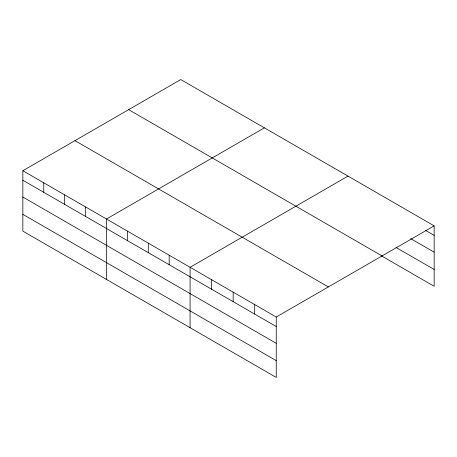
<?xml version="1.0" encoding="UTF-8"?>
<svg xmlns="http://www.w3.org/2000/svg" width="457" height="457" viewBox="0 0 457 457"><rect width="100%" height="100%" fill="white"/><g stroke="black" fill="none" stroke-linecap="round" stroke-linejoin="round"><path stroke-width="0.69" d="M276.239 343.327L276.239 317.027L22.85 170.735L22.85 231.145L276.239 377.436L276.239 343.327L22.85 197.036M381.229 255.709L434.15 286.265L434.15 225.855L180.761 79.564L22.85 170.735M264.38 127.84L106.47 219.012L106.47 279.421M348 176.116L190.083 267.288L190.083 327.698M276.239 317.027L434.15 225.855M425.536 230.385L434.15 235.355M410.769 238.657L434.15 252.155M395.996 247.437L434.15 269.464M128.651 109.651L382.041 255.943M74.959 140.647L328.349 286.939M22.85 180.235L276.239 326.527M22.85 214.344L276.239 360.636M254.698 304.591L254.698 314.09M233.161 292.16L233.161 301.654M211.625 279.724L211.625 289.224M169.181 255.217L169.181 264.717M148.279 243.153L148.279 252.647M127.372 231.082L127.372 240.582M85.562 206.941L85.562 216.441M64.66 194.876L64.66 204.37M43.752 182.806L43.752 192.306"/></g></svg>
